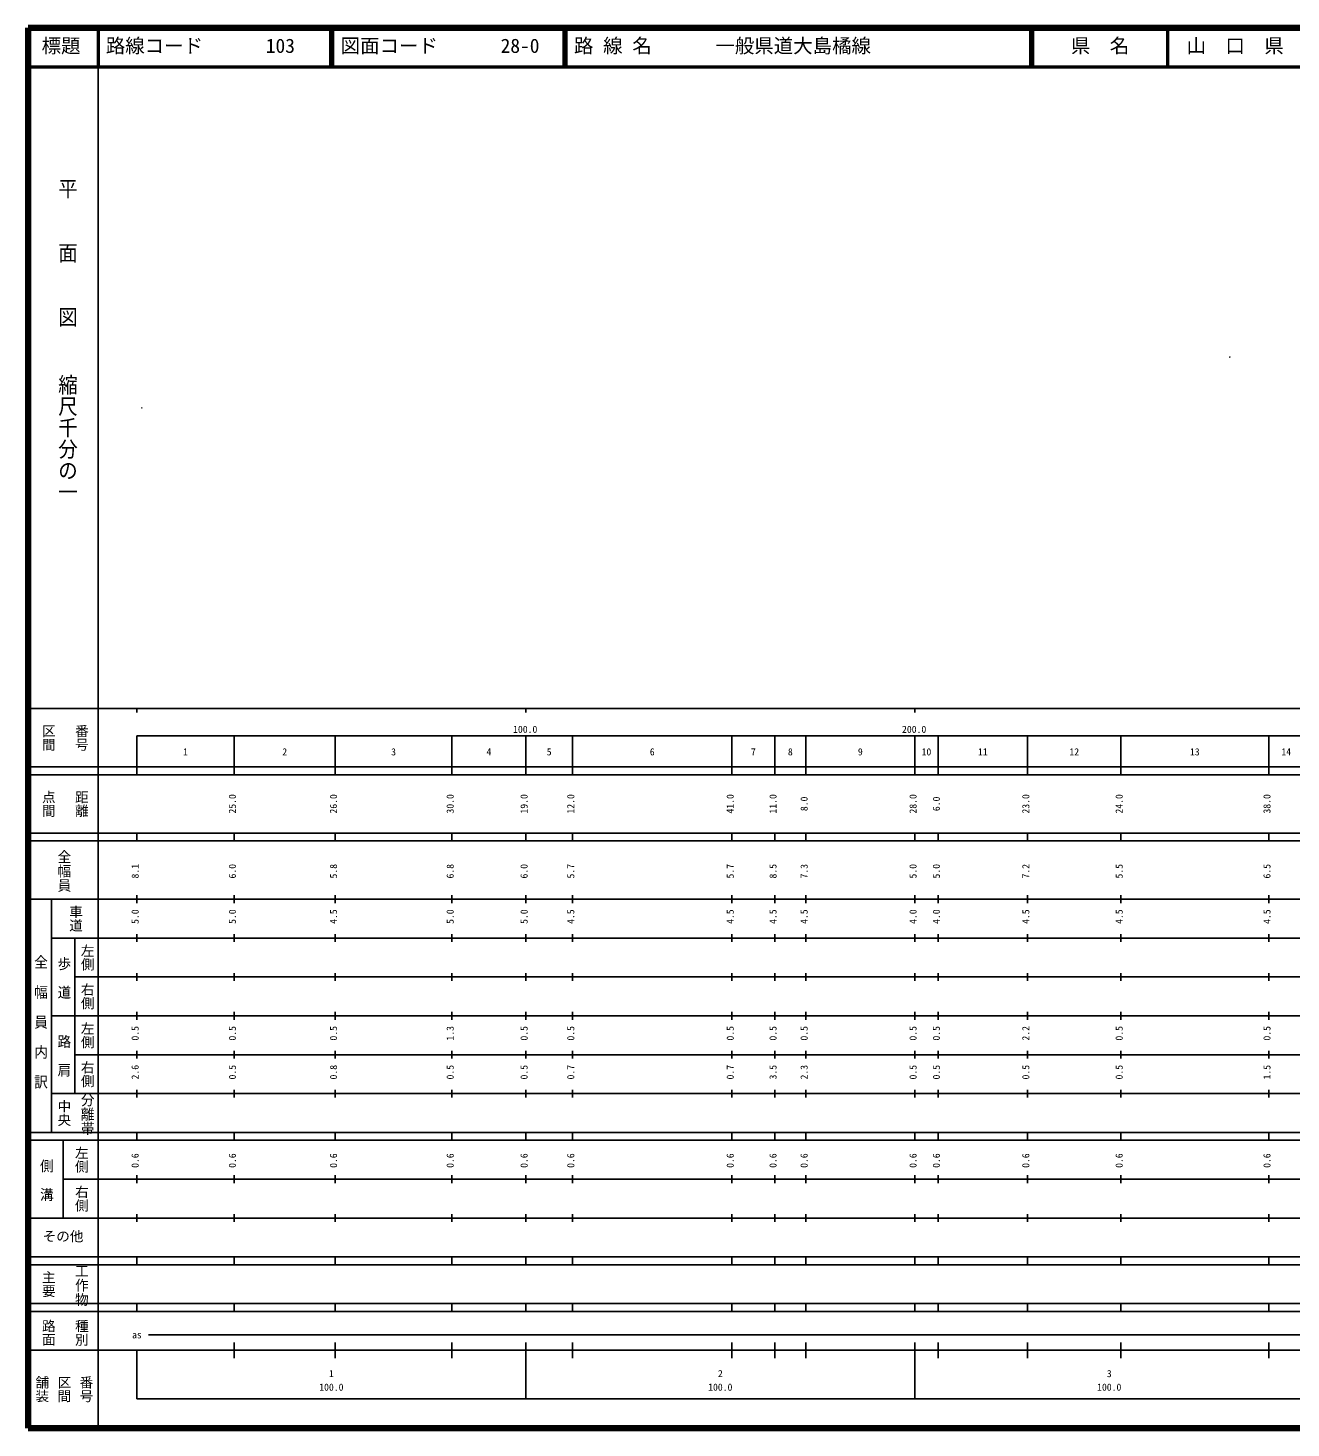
# Model space of a CAD drawing. Units: millimetres on the paper. Extents: x 40 to 680, y 20 to 380.
# Drawn here: x 40 to 364.7, y 20 to 380 of the extents above; entities that cross this region are included whole.
import ezdxf
from ezdxf.enums import TextEntityAlignment as Align

# ---------------------------------------------------------------- set-up
doc = ezdxf.new("R2010")
doc.units = ezdxf.units.MM
for name, color, linetype, lineweight in [('M-OTRS', 6, 'Continuous', 25), ('M-TTL', 2, 'Continuous', 140), ('M-TTL-BAND', 7, 'Continuous', 25), ('M-TTL-LINE', 7, 'Continuous', 50)]:
    doc.layers.add(name, color=color, linetype=linetype, lineweight=lineweight)
doc.layers.add('M-TTL-TXT', color=7, linetype='Continuous')
doc.styles.add('@ＭＳ ゴシック', font='')
doc.styles.add('ＭＳ ゴシック', font='')
doc.styles.get('@ＭＳ ゴシック').set_extended_font_data('@MS Gothic')
doc.styles.get('ＭＳ ゴシック').set_extended_font_data('MS Gothic')

msp = doc.modelspace()

# ---------------------------------------------------------------- linework, layer by layer
at = {"layer": 'M-OTRS'}
for centre, radius in [((348.993, 295.383), 0.0313), ((348.993, 295.383), 0.025), ((348.993, 295.383), 0.0188), ((348.993, 295.383), 0.0125), ((348.993, 295.383), 0.0063), ((69.295, 282.328), 0.0313), ((69.295, 282.328), 0.025), ((69.295, 282.328), 0.0188), ((69.295, 282.328), 0.0125), ((69.295, 282.328), 0.0063)]:
    msp.add_circle(centre, radius, dxfattribs=at)
at = {"layer": 'M-TTL'}
for p, q in [((40, 380), (40, 20)), ((680, 380), (40, 380)), ((40, 20), (680, 20))]:
    msp.add_line(p, q, dxfattribs=at)
at = {"layer": 'M-TTL-BAND'}
for p, q in [((58, 370), (58, 20)), ((40, 205), (579, 205)), ((68, 205), (68, 204)), ((168, 205), (168, 204)), ((268, 205), (268, 204)), ((68, 198), (579, 198)), ((68, 198), (68, 188)), ((93, 188), (93, 198)), ((119, 188), (119, 198)), ((149, 188), (149, 198)), ((168, 188), (168, 198)), ((180, 188), (180, 198)), ((221, 188), (221, 198)), ((232, 188), (232, 198)), ((240, 188), (240, 198)), ((268, 188), (268, 198)), ((274, 188), (274, 198)), ((297, 188), (297, 198)), ((321, 188), (321, 198)), ((359, 188), (359, 198)), ((40, 190), (579, 190)), ((40, 188), (579, 188)), ((40, 173), (579, 173)), ((68, 171), (68, 173)), ((93, 171), (93, 173)), ((119, 171), (119, 173)), ((149, 171), (149, 173)), ((168, 171), (168, 173)), ((180, 171), (180, 173)), ((221, 171), (221, 173)), ((232, 171), (232, 173)), ((240, 171), (240, 173)), ((268, 171), (268, 173)), ((274, 171), (274, 173)), ((297, 171), (297, 173)), ((321, 171), (321, 173)), ((359, 171), (359, 173)), ((40, 171), (579, 171)), ((40, 156), (579, 156)), ((46, 96), (46, 156)), ((68, 155), (68, 157)), ((93, 155), (93, 157)), ((119, 155), (119, 157)), ((149, 155), (149, 157)), ((168, 155), (168, 157)), ((180, 155), (180, 157)), ((221, 155), (221, 157)), ((232, 155), (232, 157)), ((240, 155), (240, 157)), ((268, 155), (268, 157)), ((274, 155), (274, 157)), ((297, 155), (297, 157)), ((321, 155), (321, 157)), ((359, 155), (359, 157)), ((46, 146), (579, 146)), ((52, 146), (52, 106)), ((68, 145), (68, 147)), ((93, 145), (93, 147)), ((119, 145), (119, 147)), ((149, 145), (149, 147)), ((168, 145), (168, 147)), ((180, 145), (180, 147)), ((221, 145), (221, 147)), ((232, 145), (232, 147)), ((240, 145), (240, 147)), ((268, 145), (268, 147)), ((274, 145), (274, 147)), ((297, 145), (297, 147)), ((321, 145), (321, 147)), ((359, 145), (359, 147)), ((68, 135), (68, 137)), ((93, 135), (93, 137)), ((119, 135), (119, 137)), ((149, 135), (149, 137)), ((168, 135), (168, 137)), ((180, 135), (180, 137)), ((221, 135), (221, 137)), ((232, 135), (232, 137)), ((240, 135), (240, 137)), ((268, 135), (268, 137)), ((274, 135), (274, 137)), ((297, 135), (297, 137)), ((321, 135), (321, 137)), ((359, 135), (359, 137)), ((52, 136), (579, 136)), ((46, 126), (579, 126)), ((68, 125), (68, 127)), ((93, 125), (93, 127)), ((119, 125), (119, 127)), ((149, 125), (149, 127)), ((168, 125), (168, 127)), ((180, 125), (180, 127)), ((221, 125), (221, 127)), ((232, 125), (232, 127)), ((240, 125), (240, 127)), ((268, 125), (268, 127)), ((274, 125), (274, 127)), ((297, 125), (297, 127)), ((321, 125), (321, 127)), ((359, 125), (359, 127)), ((52, 116), (579, 116)), ((68, 115), (68, 117)), ((93, 115), (93, 117)), ((119, 115), (119, 117)), ((149, 115), (149, 117)), ((168, 115), (168, 117)), ((180, 115), (180, 117)), ((221, 115), (221, 117)), ((232, 115), (232, 117)), ((240, 115), (240, 117)), ((268, 115), (268, 117)), ((274, 115), (274, 117)), ((297, 115), (297, 117)), ((321, 115), (321, 117)), ((359, 115), (359, 117)), ((46, 106), (579, 106)), ((68, 105), (68, 107)), ((93, 105), (93, 107)), ((119, 105), (119, 107)), ((149, 105), (149, 107)), ((168, 105), (168, 107)), ((180, 105), (180, 107)), ((221, 105), (221, 107)), ((232, 105), (232, 107)), ((240, 105), (240, 107)), ((268, 105), (268, 107)), ((274, 105), (274, 107)), ((297, 105), (297, 107)), ((321, 105), (321, 107)), ((359, 105), (359, 107)), ((40, 96), (579, 96)), ((40, 94), (579, 94)), ((49, 94), (49, 74)), ((68, 94), (68, 96)), ((93, 94), (93, 96)), ((119, 94), (119, 96)), ((149, 94), (149, 96)), ((168, 94), (168, 96)), ((180, 94), (180, 96)), ((221, 94), (221, 96)), ((232, 94), (232, 96)), ((240, 94), (240, 96)), ((268, 94), (268, 96)), ((274, 94), (274, 96)), ((297, 94), (297, 96)), ((321, 94), (321, 96)), ((359, 94), (359, 96)), ((49, 84), (579, 84)), ((68, 83), (68, 85)), ((93, 83), (93, 85)), ((119, 83), (119, 85)), ((149, 83), (149, 85)), ((168, 83), (168, 85)), ((180, 83), (180, 85)), ((221, 83), (221, 85)), ((232, 83), (232, 85)), ((240, 83), (240, 85)), ((268, 83), (268, 85)), ((274, 83), (274, 85)), ((297, 83), (297, 85)), ((321, 83), (321, 85)), ((359, 83), (359, 85)), ((40, 74), (579, 74)), ((68, 73), (68, 75)), ((93, 73), (93, 75)), ((119, 73), (119, 75)), ((149, 73), (149, 75)), ((168, 73), (168, 75)), ((180, 73), (180, 75)), ((221, 73), (221, 75)), ((232, 73), (232, 75)), ((240, 73), (240, 75)), ((268, 73), (268, 75)), ((274, 73), (274, 75)), ((297, 73), (297, 75)), ((321, 73), (321, 75)), ((359, 73), (359, 75)), ((40, 64), (579, 64)), ((40, 62), (579, 62)), ((68, 62), (68, 64)), ((93, 62), (93, 64)), ((119, 62), (119, 64)), ((149, 62), (149, 64)), ((168, 62), (168, 64)), ((180, 62), (180, 64)), ((221, 62), (221, 64)), ((232, 62), (232, 64)), ((240, 62), (240, 64)), ((268, 62), (268, 64)), ((274, 62), (274, 64)), ((297, 62), (297, 64)), ((321, 62), (321, 64)), ((359, 62), (359, 64)), ((40, 52), (579, 52)), ((68, 50), (68, 52)), ((93, 50), (93, 52)), ((119, 50), (119, 52)), ((149, 50), (149, 52)), ((168, 50), (168, 52)), ((180, 50), (180, 52)), ((221, 50), (221, 52)), ((232, 50), (232, 52)), ((240, 50), (240, 52)), ((268, 50), (268, 52)), ((274, 50), (274, 52)), ((297, 50), (297, 52)), ((321, 50), (321, 52)), ((359, 50), (359, 52)), ((40, 50), (579, 50)), ((71, 44), (565, 44)), ((40, 40), (579, 40)), ((68, 40), (68, 27.5)), ((93, 38), (93, 42)), ((119, 38), (119, 42)), ((149, 38), (149, 42)), ((168, 27.5), (168, 42)), ((180, 38), (180, 42)), ((221, 38), (221, 42)), ((232, 38), (232, 42)), ((240, 38), (240, 42)), ((268, 27.5), (268, 42)), ((274, 38), (274, 42)), ((297, 38), (297, 42)), ((321, 38), (321, 42)), ((359, 38), (359, 42)), ((68, 27.5), (579, 27.5))]:
    msp.add_line(p, q, dxfattribs=at)
at = {"layer": 'M-TTL-LINE'}
for p, q in [((58, 380), (58, 370)), ((117.75, 380), (117.75, 370)), ((118.25, 380), (118.25, 370)), ((177.75, 380), (177.75, 370)), ((178.25, 380), (178.25, 370)), ((297.75, 380), (297.75, 370)), ((298.25, 380), (298.25, 370)), ((333, 380), (333, 370)), ((40, 370), (680, 370))]:
    msp.add_line(p, q, dxfattribs=at)

# ---------------------------------------------------------------- texts
at = {"layer": 'M-TTL-BAND', "style": '@ＭＳ ゴシック'}
for s, height, width, p in [('平\u3000\u3000面\u3000\u3000図', 3.666, 1.1, (47.277, 341.475)), ('縮尺千分の一', 3.666, 1.1, (47.277, 291.03)), ('全幅員', 2.566, 1.05, (47.25, 168.75)), ('全\u3000幅\u3000員\u3000内\u3000訳', 2.566, 1.1, (41.25, 141.75)), ('歩\u3000道', 2.566, 1.05, (47.25, 141.25)), ('路\u3000肩', 2.566, 1.05, (47.25, 121.25)), ('分離帯', 2.566, 1.05, (53.25, 106.25)), ('側\u3000溝', 2.566, 1.05, (42.75, 89.25)), ('工作物', 2.566, 1.05, (51.75, 62.25))]:
    msp.add_text(s, height=height, rotation=270, dxfattribs=dict(at, width=width)).set_placement(p, align=Align.BOTTOM_LEFT)
at = {"layer": 'M-TTL-BAND'}
for s, height, rotation, style, p in [('区間', 2.566, 270, '@ＭＳ ゴシック', (43.25, 201)), ('番号', 2.566, 270, '@ＭＳ ゴシック', (51.75, 201)), ('点間', 2.566, 270, '@ＭＳ ゴシック', (43.25, 184)), ('距離', 2.566, 270, '@ＭＳ ゴシック', (51.75, 184)), ('25.0', 1.833, 90, 'ＭＳ ゴシック', (94, 178)), ('26.0', 1.833, 90, 'ＭＳ ゴシック', (120, 178)), ('30.0', 1.833, 90, 'ＭＳ ゴシック', (150, 178)), ('19.0', 1.833, 90, 'ＭＳ ゴシック', (169, 178)), ('12.0', 1.833, 90, 'ＭＳ ゴシック', (181, 178)), ('41.0', 1.833, 90, 'ＭＳ ゴシック', (222, 178)), ('11.0', 1.833, 90, 'ＭＳ ゴシック', (233, 178)), ('8.0', 1.833, 90, 'ＭＳ ゴシック', (241, 178.625)), ('28.0', 1.833, 90, 'ＭＳ ゴシック', (269, 178)), ('6.0', 1.833, 90, 'ＭＳ ゴシック', (275, 178.625)), ('23.0', 1.833, 90, 'ＭＳ ゴシック', (298, 178)), ('24.0', 1.833, 90, 'ＭＳ ゴシック', (322, 178)), ('38.0', 1.833, 90, 'ＭＳ ゴシック', (360, 178)), ('8.1', 1.833, 90, 'ＭＳ ゴシック', (69, 161.299)), ('6.0', 1.833, 90, 'ＭＳ ゴシック', (94, 161.299)), ('5.8', 1.833, 90, 'ＭＳ ゴシック', (120, 161.299)), ('6.8', 1.833, 90, 'ＭＳ ゴシック', (150, 161.299)), ('6.0', 1.833, 90, 'ＭＳ ゴシック', (169, 161.299)), ('5.7', 1.833, 90, 'ＭＳ ゴシック', (181, 161.299)), ('5.7', 1.833, 90, 'ＭＳ ゴシック', (222, 161.299)), ('8.5', 1.833, 90, 'ＭＳ ゴシック', (233, 161.299)), ('7.3', 1.833, 90, 'ＭＳ ゴシック', (241, 161.299)), ('5.0', 1.833, 90, 'ＭＳ ゴシック', (269, 161.299)), ('5.0', 1.833, 90, 'ＭＳ ゴシック', (275, 161.299)), ('7.2', 1.833, 90, 'ＭＳ ゴシック', (298, 161.299)), ('5.5', 1.833, 90, 'ＭＳ ゴシック', (322, 161.299)), ('6.5', 1.833, 90, 'ＭＳ ゴシック', (360, 161.299)), ('車道', 2.566, 270, '@ＭＳ ゴシック', (50.25, 154.5)), ('5.0', 1.833, 90, 'ＭＳ ゴシック', (69, 149.625)), ('5.0', 1.833, 90, 'ＭＳ ゴシック', (94, 149.625)), ('4.5', 1.833, 90, 'ＭＳ ゴシック', (120, 149.625)), ('5.0', 1.833, 90, 'ＭＳ ゴシック', (150, 149.625)), ('5.0', 1.833, 90, 'ＭＳ ゴシック', (169, 149.625)), ('4.5', 1.833, 90, 'ＭＳ ゴシック', (181, 149.625)), ('4.5', 1.833, 90, 'ＭＳ ゴシック', (222, 149.625)), ('4.5', 1.833, 90, 'ＭＳ ゴシック', (233, 149.625)), ('4.5', 1.833, 90, 'ＭＳ ゴシック', (241, 149.625)), ('4.0', 1.833, 90, 'ＭＳ ゴシック', (269, 149.625)), ('4.0', 1.833, 90, 'ＭＳ ゴシック', (275, 149.625)), ('4.5', 1.833, 90, 'ＭＳ ゴシック', (298, 149.625)), ('4.5', 1.833, 90, 'ＭＳ ゴシック', (322, 149.625)), ('4.5', 1.833, 90, 'ＭＳ ゴシック', (360, 149.625)), ('左側', 2.566, 270, '@ＭＳ ゴシック', (53.25, 144.5)), ('右側', 2.566, 270, '@ＭＳ ゴシック', (53.25, 134.5)), ('左側', 2.566, 270, '@ＭＳ ゴシック', (53.25, 124.5)), ('0.5', 1.833, 90, 'ＭＳ ゴシック', (69, 119.625)), ('0.5', 1.833, 90, 'ＭＳ ゴシック', (94, 119.625)), ('0.5', 1.833, 90, 'ＭＳ ゴシック', (120, 119.625)), ('1.3', 1.833, 90, 'ＭＳ ゴシック', (150, 119.625)), ('0.5', 1.833, 90, 'ＭＳ ゴシック', (169, 119.625)), ('0.5', 1.833, 90, 'ＭＳ ゴシック', (181, 119.625)), ('0.5', 1.833, 90, 'ＭＳ ゴシック', (222, 119.625)), ('0.5', 1.833, 90, 'ＭＳ ゴシック', (233, 119.625)), ('0.5', 1.833, 90, 'ＭＳ ゴシック', (241, 119.625)), ('0.5', 1.833, 90, 'ＭＳ ゴシック', (269, 119.625)), ('0.5', 1.833, 90, 'ＭＳ ゴシック', (275, 119.625)), ('2.2', 1.833, 90, 'ＭＳ ゴシック', (298, 119.625)), ('0.5', 1.833, 90, 'ＭＳ ゴシック', (322, 119.625)), ('0.5', 1.833, 90, 'ＭＳ ゴシック', (360, 119.625)), ('右側', 2.566, 270, '@ＭＳ ゴシック', (53.25, 114.5)), ('2.6', 1.833, 90, 'ＭＳ ゴシック', (69, 109.625)), ('0.5', 1.833, 90, 'ＭＳ ゴシック', (94, 109.625)), ('0.8', 1.833, 90, 'ＭＳ ゴシック', (120, 109.625)), ('0.5', 1.833, 90, 'ＭＳ ゴシック', (150, 109.625)), ('0.5', 1.833, 90, 'ＭＳ ゴシック', (169, 109.625)), ('0.7', 1.833, 90, 'ＭＳ ゴシック', (181, 109.625)), ('0.7', 1.833, 90, 'ＭＳ ゴシック', (222, 109.625)), ('3.5', 1.833, 90, 'ＭＳ ゴシック', (233, 109.625)), ('2.3', 1.833, 90, 'ＭＳ ゴシック', (241, 109.625)), ('0.5', 1.833, 90, 'ＭＳ ゴシック', (269, 109.625)), ('0.5', 1.833, 90, 'ＭＳ ゴシック', (275, 109.625)), ('0.5', 1.833, 90, 'ＭＳ ゴシック', (298, 109.625)), ('0.5', 1.833, 90, 'ＭＳ ゴシック', (322, 109.625)), ('1.5', 1.833, 90, 'ＭＳ ゴシック', (360, 109.625)), ('中央', 2.566, 270, '@ＭＳ ゴシック', (47.25, 104.5)), ('左側', 2.566, 270, '@ＭＳ ゴシック', (51.75, 92.5)), ('0.6', 1.833, 90, 'ＭＳ ゴシック', (69, 86.889)), ('0.6', 1.833, 90, 'ＭＳ ゴシック', (94, 86.889)), ('0.6', 1.833, 90, 'ＭＳ ゴシック', (120, 86.889)), ('0.6', 1.833, 90, 'ＭＳ ゴシック', (150, 86.889)), ('0.6', 1.833, 90, 'ＭＳ ゴシック', (169, 86.889)), ('0.6', 1.833, 90, 'ＭＳ ゴシック', (181, 86.889)), ('0.6', 1.833, 90, 'ＭＳ ゴシック', (222, 86.889)), ('0.6', 1.833, 90, 'ＭＳ ゴシック', (233, 86.889)), ('0.6', 1.833, 90, 'ＭＳ ゴシック', (241, 86.889)), ('0.6', 1.833, 90, 'ＭＳ ゴシック', (269, 86.889)), ('0.6', 1.833, 90, 'ＭＳ ゴシック', (275, 86.889)), ('0.6', 1.833, 90, 'ＭＳ ゴシック', (298, 86.889)), ('0.6', 1.833, 90, 'ＭＳ ゴシック', (322, 86.889)), ('0.6', 1.833, 90, 'ＭＳ ゴシック', (360, 86.889)), ('右側', 2.566, 270, '@ＭＳ ゴシック', (51.75, 82.5)), ('主要', 2.566, 270, '@ＭＳ ゴシック', (43.25, 60.5)), ('路面', 2.566, 270, '@ＭＳ ゴシック', (43.25, 48)), ('種別', 2.566, 270, '@ＭＳ ゴシック', (51.75, 48)), ('舗装', 2.566, 270, '@ＭＳ ゴシック', (41.583, 33.5)), ('区間', 2.566, 270, '@ＭＳ ゴシック', (47.25, 33.5)), ('番号', 2.566, 270, '@ＭＳ ゴシック', (52.917, 33.5))]:
    msp.add_text(s, height=height, rotation=rotation, dxfattribs=dict(at, style=style)).set_placement(p, align=Align.BOTTOM_LEFT)
at = {"layer": 'M-TTL-BAND', "style": 'ＭＳ ゴシック'}
for s, height, p in [('100.0', 1.833, (164.719, 198.195)), ('200.0', 1.833, (264.719, 198.195)), ('1', 1.833, (79.875, 192.405)), ('2', 1.833, (105.375, 192.405)), ('3', 1.833, (133.375, 192.405)), ('4', 1.833, (157.875, 192.405)), ('5', 1.833, (173.375, 192.405)), ('6', 1.833, (199.875, 192.405)), ('7', 1.833, (225.875, 192.405)), ('8', 1.833, (235.375, 192.405)), ('9', 1.833, (253.375, 192.405)), ('10', 1.833, (269.75, 192.405)), ('11', 1.833, (284.25, 192.405)), ('12', 1.833, (307.75, 192.405)), ('13', 1.833, (338.75, 192.405)), ('14', 1.833, (362.25, 192.405)), ('その他', 2.566, (43.75, 67.25)), ('as', 1.833, (66.75, 42.5)), ('1', 1.833, (117.375, 32.523)), ('2', 1.833, (217.375, 32.523)), ('3', 1.833, (317.375, 32.523)), ('100.0', 1.833, (114.875, 29.033)), ('100.0', 1.833, (214.875, 29.033)), ('100.0', 1.833, (314.875, 29.033))]:
    msp.add_text(s, height=height, dxfattribs=at).set_placement(p, align=Align.BOTTOM_LEFT)
at = {"layer": 'M-TTL-TXT', "style": 'ＭＳ ゴシック'}
for s, p in [('標題', (43.5, 372.5)), ('路線コード', (60, 372.5)), ('103', (101.142, 372.5)), ('図面コード', (120.38, 372.5)), ('28-0', (161.521, 372.5)), ('路 線 名', (180.38, 372.5)), ('一般県道大島橘線', (216.734, 372.5)), ('県\u3000名', (308.125, 372.5)), ('山\u3000口\u3000県', (337.875, 372.5))]:
    msp.add_text(s, height=3.666, dxfattribs=at).set_placement(p, align=Align.BOTTOM_LEFT)

doc.saveas('drawing.dxf')
